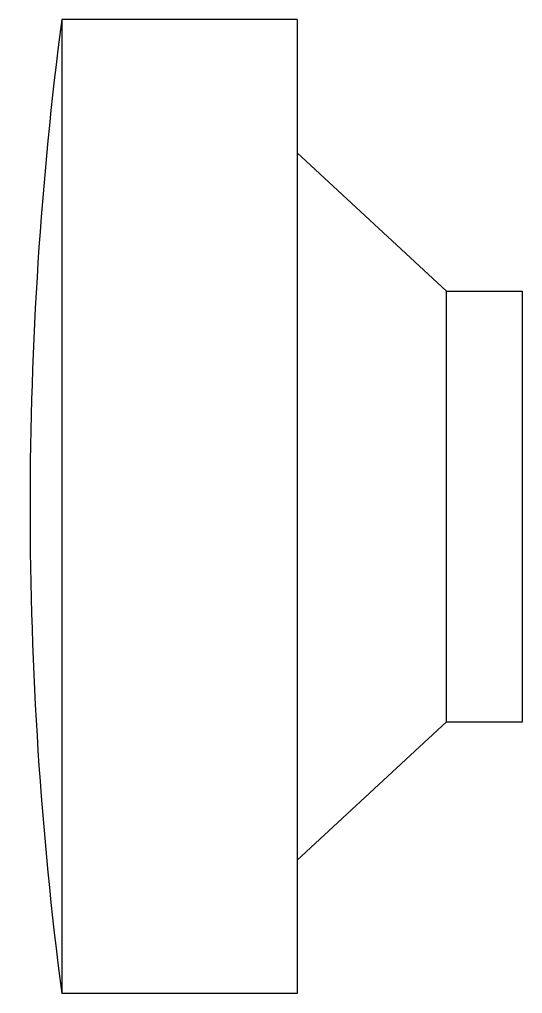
# Model space of a CAD drawing. Header units: centimetres. Extents: x 1481.8 to 1519.1, y 3242.7 to 3314.8.
import ezdxf

# ---------------------------------------------------------------- set-up
doc = ezdxf.new("R2010")
doc.units = ezdxf.units.CM

# ---------------------------------------------------------------- blocks, each defined once
blk = doc.blocks.new('A$C617C4EF9')
at = {"color": 0}
for p, q in [((51.978, 45.59), (20.102, 45.59)), ((20.102, 38.547), (20.102, 45.59)), ((51.978, 38.547), (51.978, 45.59)), ((9.857, 24.734), (20.102, 38.547)), ((51.978, 38.547), (20.102, 38.547)), ((62.223, 24.734), (51.978, 38.547)), ((0, 24.734), (9.857, 24.734)), ((0, 24.734), (0, 2.934)), ((9.857, 24.734), (62.223, 24.734)), ((62.223, 24.734), (72.08, 24.734)), ((72.08, 24.734), (72.08, 2.934)), ((0, 2.934), (72.08, 2.934))]:
    blk.add_line(p, q, dxfattribs=at)
blk.add_arc((36.04, 222.836), 222.836, 260.69248, 279.30752, dxfattribs=at)

msp = doc.modelspace()

# ---------------------------------------------------------------- block references
at = {"yscale": 0.8, "rotation": 270}
msp.add_blockref('A$C617C4EF9', (1482.585, 3314.802, 27), dxfattribs=at)

doc.saveas('drawing.dxf')
